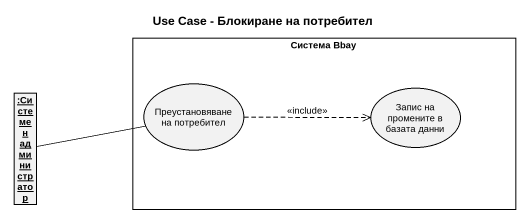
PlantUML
@startuml
title Use Case - Блокиране на потребител
allowmixing
hide circle
hide empty members
rectangle "Система Bbay" as Система_Bbay {
  usecase "Преустановяване на потребител" as Преустановяване_на
  usecase "Запис на промените в базата данни" as Запис_на_промените_в_базата
}
object ":Системен администратор" as Системен_администратор
Системен_администратор -right- Преустановяване_на
Преустановяване_на .right.> Запис_на_промените_в_базата : <<include>>
@enduml
